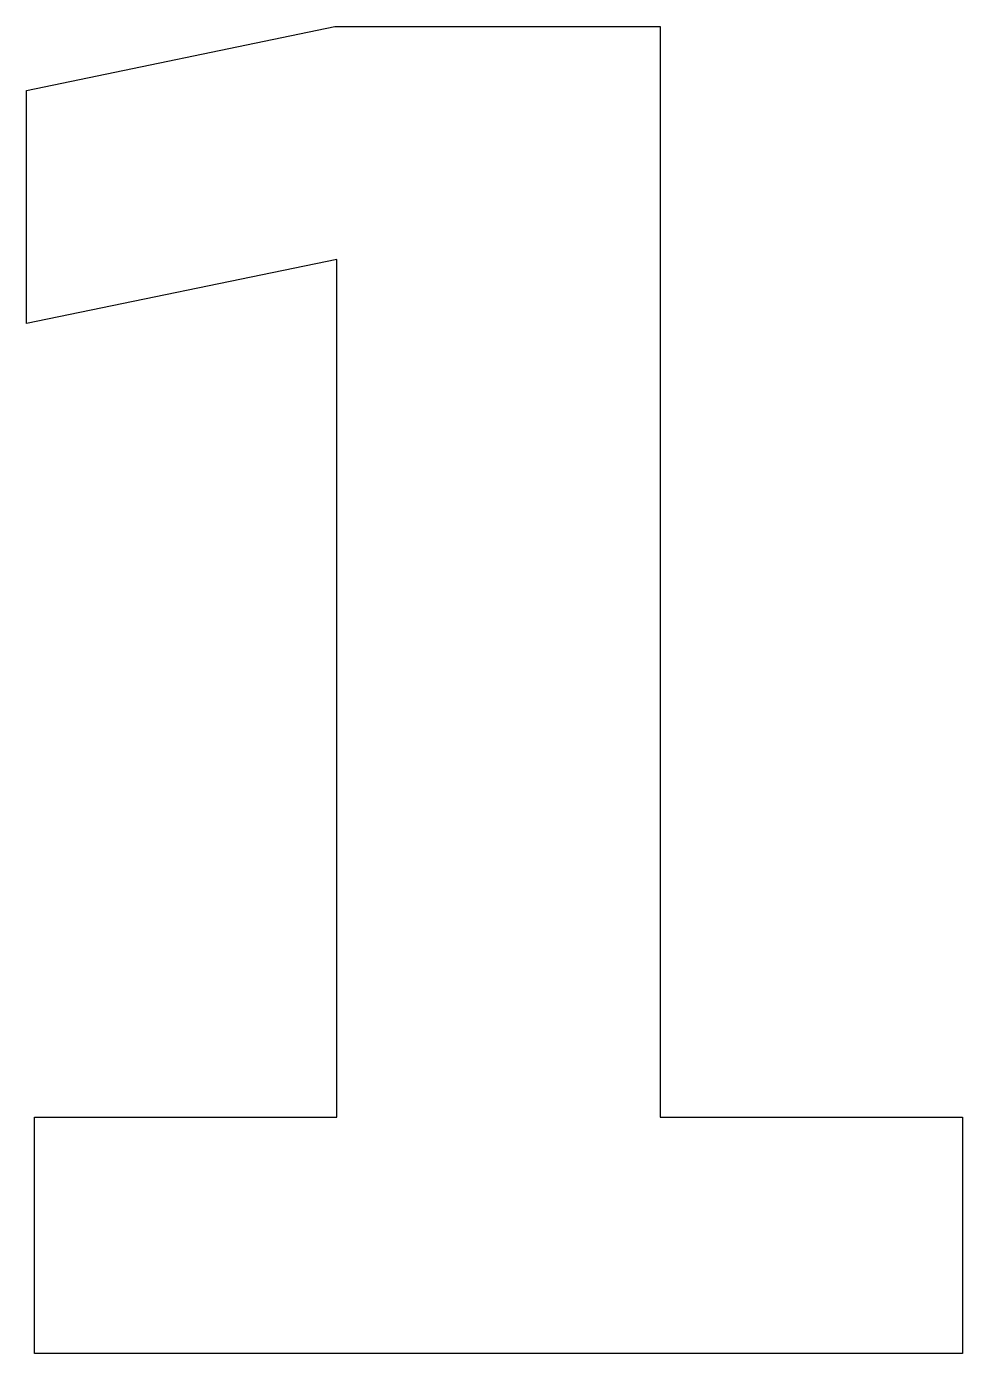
# Model space of a CAD drawing. Extents: x 1.07 to 5.97, y 2.19 to 9.13.
import ezdxf

# ---------------------------------------------------------------- set-up
doc = ezdxf.new("R2010")
doc.units = 0

msp = doc.modelspace()

# ---------------------------------------------------------------- linework, layer by layer
at = {"layer": 'Layer 1'}
for p, q in [((1.07435, 8.79964), (2.6882, 9.134503)), ((2.6882, 9.134503), (4.39042, 9.1345)), ((4.39042, 9.1345), (4.39042, 3.42788)), ((1.07436, 7.581107), (1.07435, 8.79964)), ((2.69751, 7.91597), (1.07436, 7.581107)), ((2.69751, 3.42788), (2.69751, 7.91597)), ((1.11621, 3.42788), (2.69751, 3.42788)), ((1.11621, 2.19075), (1.11621, 3.42788)), ((4.39042, 3.42788), (5.97172, 3.42788)), ((5.97172, 3.42788), (5.97172, 2.19075)), ((5.97172, 2.19075), (1.11621, 2.19075))]:
    msp.add_line(p, q, dxfattribs=at)

doc.saveas('drawing.dxf')
